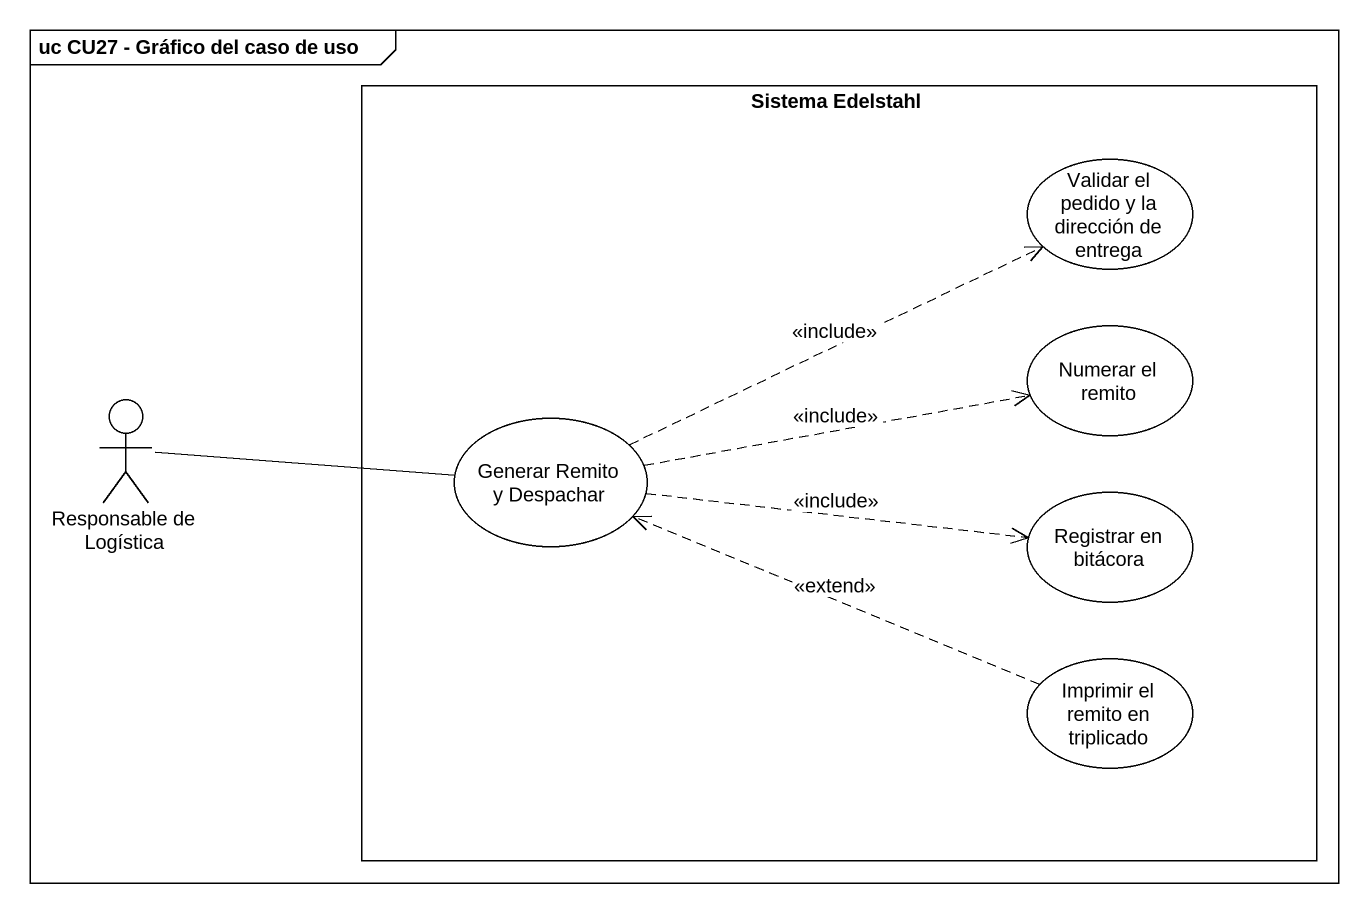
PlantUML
@startuml
mainframe uc CU27 - Gráfico del caso de uso
rectangle "Sistema Edelstahl" as Sistema_Edelstahl {
  usecase "Validar el pedido y la dirección de entrega" as Validar_el_pedido_y_la
  usecase "Numerar el remito" as Numerar_el_remito
  usecase "Generar Remito y Despachar" as Generar_Remito_y_Despachar
  usecase "Registrar en bitácora" as Registrar_en_bitácora
  usecase "Imprimir el remito en triplicado" as Imprimir_el_remito_en
}
actor "Responsable de Logística" as Responsable_de_Logística
Responsable_de_Logística -right- Generar_Remito_y_Despachar
Generar_Remito_y_Despachar .right.> Validar_el_pedido_y_la : <<include>>
Generar_Remito_y_Despachar .right.> Numerar_el_remito : <<include>>
Generar_Remito_y_Despachar .right.> Registrar_en_bitácora : <<include>>
Imprimir_el_remito_en .left.> Generar_Remito_y_Despachar : <<extend>>
@enduml
